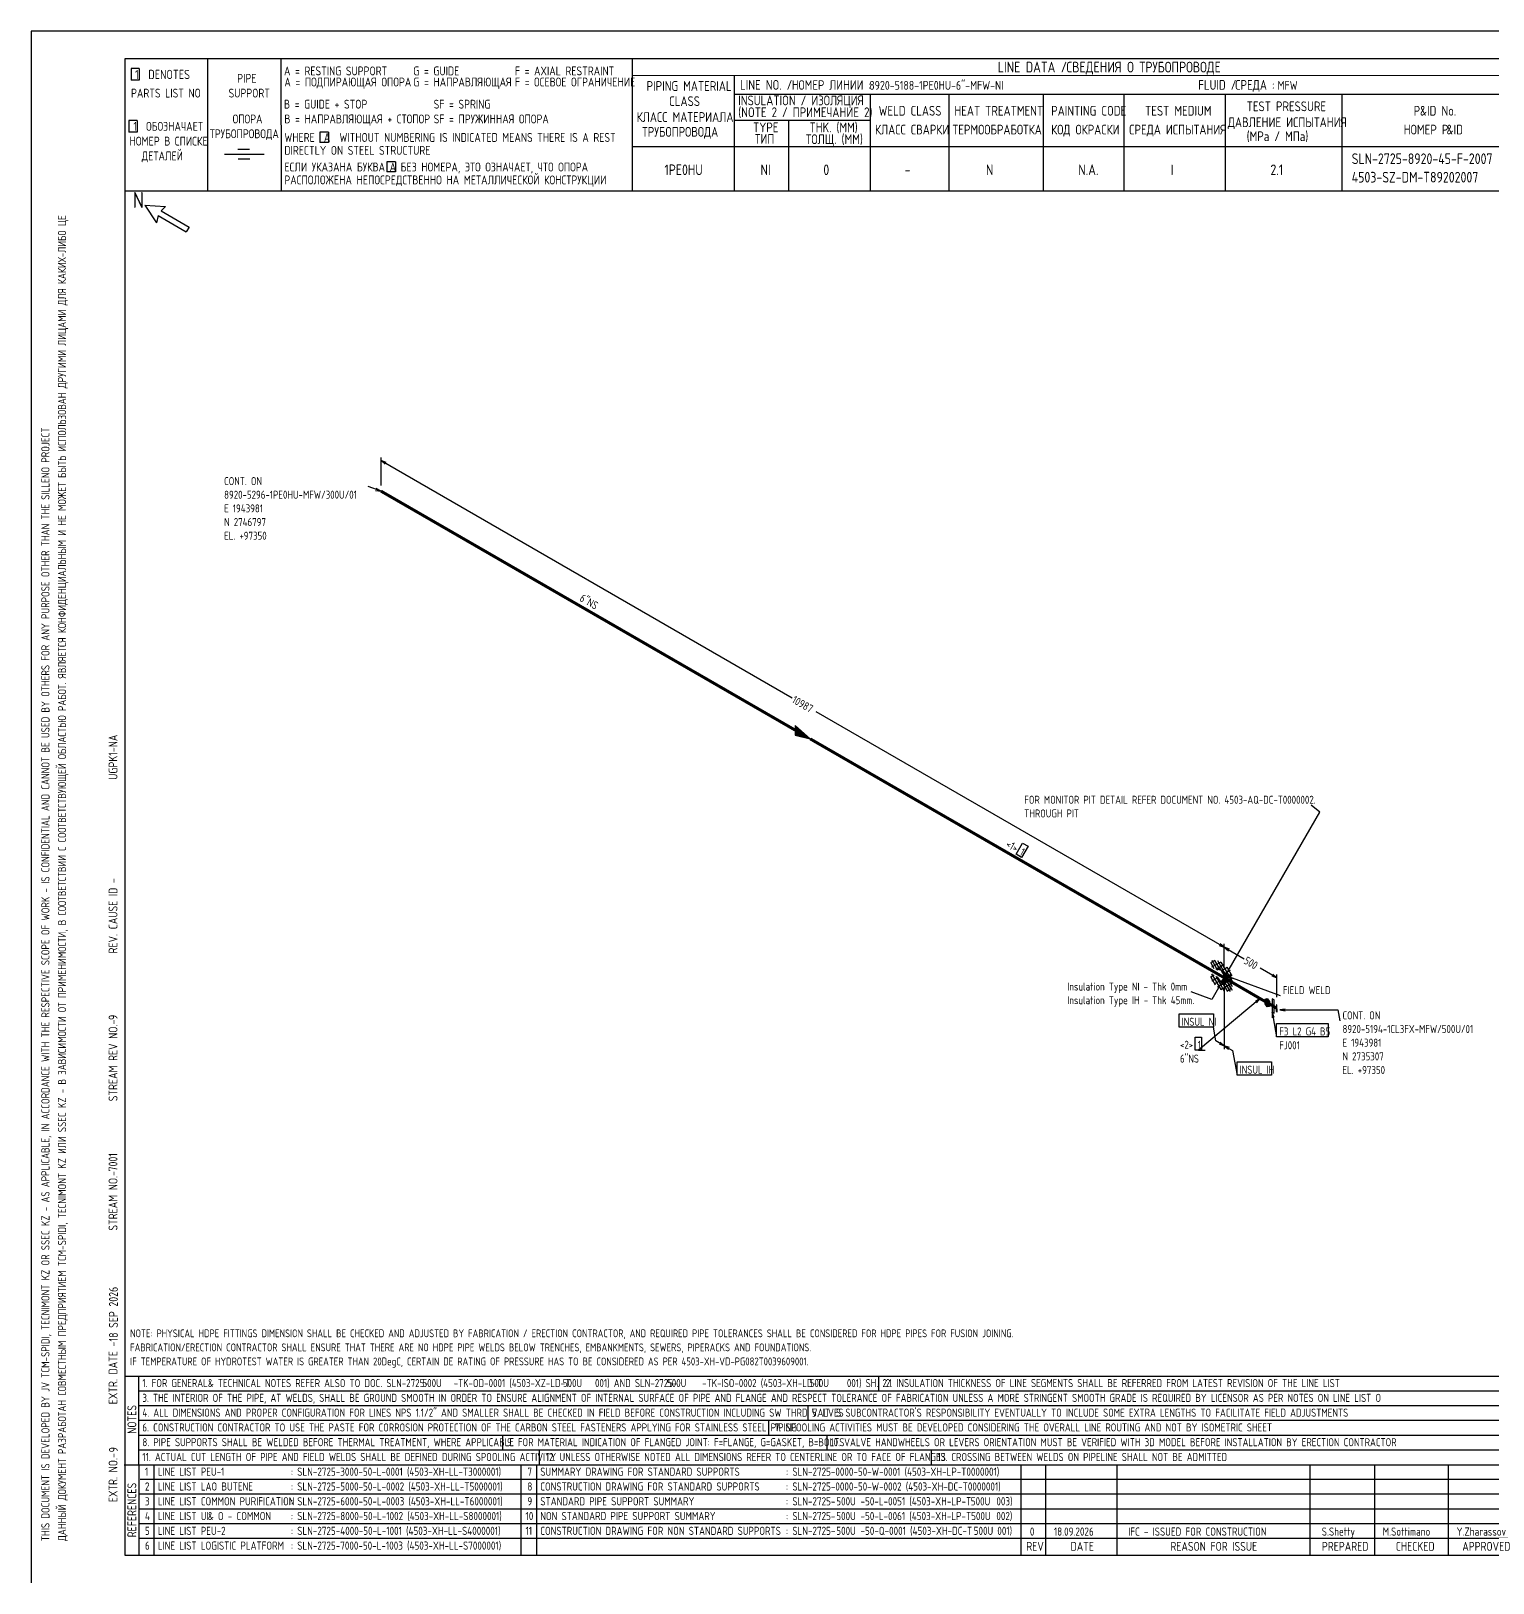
# Model space of a CAD drawing. Extents: x -1005 to 594, y -998 to 420.
# Drawn here: x 0 to 395.7, y 0 to 420 of the extents above; entities that cross this region are included whole.
import ezdxf

# ---------------------------------------------------------------- set-up
doc = ezdxf.new("R2010")
doc.units = 0
doc.styles.add('TTFN17', font='GOST type A')

msp = doc.modelspace()

# ---------------------------------------------------------------- linework, layer by layer
at = {"layer": 'GT_1', "flags": 128}
for points in [[(0, 420), (0, 0)], [(594, 420), (0, 420)], [(589.1, 412.5), (25.4, 412.5)], [(25.4, 412.5), (25.4, 7.5)], [(47.8, 412.5), (47.8, 376.7)], [(67.6, 412.5), (67.7, 376.7)], [(162.7, 412.5), (162.7, 376.7)], [(29.3, 409.9), (27.1, 409.9)], [(27.1, 409.9), (27.1, 406.7)], [(29.3, 409.9), (29.3, 406.7)], [(589.1, 408), (162.7, 407.9)], [(190.3, 407.8), (190.3, 376.7)], [(29.3, 406.7), (27.1, 406.7)], [(190.3, 402.9), (402.7, 402.9)], [(227.1, 402.9), (227.1, 376.7)], [(248.4, 402.9), (248.4, 376.8)], [(273.9, 402.9), (273.9, 376.7)], [(295.8, 402.9), (295.8, 376.7)], [(323.2, 402.9), (323.2, 376.7)], [(354.8, 402.9), (354.8, 376.8)], [(28.7, 395.8), (26.5, 395.8)], [(26.5, 395.8), (26.5, 392.6)], [(28.7, 395.8), (28.7, 392.6)], [(227.1, 395.8), (190.3, 395.8)], [(205, 395.8), (205, 376.7)], [(28.7, 392.6), (26.5, 392.6)], [(80.5, 392.6), (78.2, 392.6)], [(78.2, 392.6), (78.2, 389.8)], [(80.5, 392.6), (80.5, 389.8)], [(63.1, 386.6), (52.4, 386.6)], [(59.1, 387.9), (56, 387.9)], [(80.5, 389.8), (78.2, 389.8)], [(230.2, 388.7), (162.7, 388.7)], [(402.7, 388.7), (226.9, 388.7)], [(59.2, 385.3), (56.1, 385.3)], [(98.6, 384.6), (96.3, 384.6)], [(96.3, 384.6), (96.3, 381.9)], [(98.6, 384.6), (98.6, 381.9)], [(98.6, 381.9), (96.3, 381.9)], [(402.7, 376.7), (25.4, 376.7)], [(30.8, 372.9), (34, 368.1)], [(30.8, 372.9), (36.4, 372.5)], [(34.4, 370.1), (34, 368.1)], [(34.4, 370.1), (42, 365.7)], [(36.4, 372.5), (35.2, 371.3)], [(35.2, 371.3), (42.8, 366.9)], [(42.8, 366.9), (42, 365.7)], [(94.72, 296.98), (94.72, 304.62)], [(96.15, 303.2), (94.72, 303.73), (95.85, 302.75)], [(94.72, 303.73), (206.03, 239.53)], [(94.72, 295.48), (91.2, 296.75)], [(93.22, 295.7), (94.72, 295.48), (93.45, 296.23)], [(322.95, 172.03), (212.47, 235.78)], [(206.78, 230.82), (206.78, 229.47), (210.9, 228.43), (206.78, 232.03), (206.78, 229.62), (210.53, 228.65), (206.78, 231.95), (206.78, 229.85), (210.07, 228.88), (206.78, 231.72), (206.78, 230), (209.7, 229.18), (206.78, 231.57), (206.78, 230.15), (209.32, 229.32), (206.78, 231.43), (206.78, 230.3), (208.88, 229.62), (206.78, 231.28), (206.78, 230.53), (208.57, 229.78), (206.78, 231.05), (206.78, 230.68), (208.12, 230.07), (206.78, 230.9), (206.78, 230.82), (210.9, 228.43)], [(322.95, 163.78), (348.82, 208.62), (346.5, 210.5)], [(268.35, 200.22), (269.85, 199.4), (268.05, 196.32), (266.62, 197.22), (268.35, 200.22)], [(321.52, 172.55), (322.95, 172.03), (321.82, 173)], [(322.95, 166.78), (322.95, 172.93)], [(322.95, 166.78), (322.95, 172.93)], [(320.4, 168.5), (319.2, 167.82)], [(321.98, 168.05), (319.5, 166.62)], [(319.57, 168.57), (321.15, 165.88)], [(320.32, 168.5), (321.82, 165.88)], [(321.15, 168.43), (325.12, 161.45)], [(322.05, 168.05), (325.27, 162.5)], [(324.38, 171.5), (322.95, 172.03), (324.07, 171.05)], [(322.95, 172.03), (328.35, 168.88)], [(319.2, 164.15), (320.48, 161.9)], [(319.27, 167.82), (320.1, 166.32)], [(320.18, 164.45), (319.27, 163.93)], [(319.5, 164.82), (321.98, 160.62)], [(322.95, 167.38), (320.62, 166.03)], [(320.62, 164.22), (322.95, 160.18)], [(321, 164), (321, 164), (321.3, 163.55), (321.68, 163.1), (322.05, 162.88), (322.43, 162.72), (322.73, 162.72), (323.1, 162.88), (323.25, 163.18), (323.32, 163.55), (323.25, 164.07), (323.1, 164.6), (322.73, 165.12), (322.43, 165.5), (322.05, 165.8), (321.68, 166.03), (321.3, 166.03), (320.93, 165.8)], [(321.52, 166.7), (325.12, 160.4)], [(321.52, 162.5), (325.12, 164.6)], [(323.7, 166.55), (322.2, 165.65)], [(322.95, 162.95), (323.7, 162.5), (324.07, 163.18), (323.7, 164.22), (322.95, 164.6), (322.57, 164), (322.95, 162.95)], [(322.57, 164), (323.78, 164)], [(322.65, 163.8), (323.85, 163.8)], [(322.7, 164.2), (323.71, 164.2)], [(322.82, 164.4), (323.35, 164.4)], [(324.52, 165.72), (322.95, 164.82)], [(323.48, 165.2), (322.95, 163.78), (323.93, 164.9)], [(324.75, 164.68), (323.32, 163.85)], [(324.82, 164.15), (323.32, 164.38), (324.6, 163.62)], [(323.32, 164.38), (338.1, 158.97)], [(323.62, 166.7), (324.9, 164.45)], [(337.2, 163.78), (332.62, 166.4)], [(335.77, 164.3), (337.2, 163.78), (336.07, 164.75)], [(337.2, 158.53), (337.2, 164.68)], [(322.95, 163.78), (319.57, 157.93), (313.95, 159.95)], [(321.15, 163.78), (319.57, 162.88)], [(321.75, 162.95), (320.32, 162.12)], [(325.12, 163.55), (321.15, 161.22)], [(322.43, 162.35), (322.95, 163.78), (321.98, 162.65)], [(325.27, 162.43), (322.05, 160.55)], [(322.2, 162.72), (323.7, 160.25)], [(322.72, 163.6), (323.92, 163.6)], [(322.79, 163.4), (324, 163.4)], [(322.86, 163.2), (324.07, 163.2)], [(322.93, 163), (323.98, 163)], [(322.95, 162.72), (324.52, 160.03)], [(322.95, 162.28), (322.95, 144.5)], [(322.95, 162.28), (322.95, 144.5)], [(323.2, 162.8), (323.87, 162.8)], [(323.32, 163.4), (324.75, 160.78)], [(324.9, 160.85), (323.62, 160.1)], [(332.62, 158.15), (315.98, 144.2), (317.77, 144.2)], [(331.65, 157.03), (332.62, 158.15), (331.35, 157.4)], [(335.18, 156.05), (334.57, 155.9), (333.98, 156.72), (333.98, 158), (334.57, 158.15), (335.18, 157.32), (335.18, 156.05)], [(333.98, 158), (334.68, 158)], [(333.98, 157.8), (334.83, 157.8)], [(333.98, 157.6), (334.98, 157.6)], [(333.98, 157.4), (335.12, 157.4)], [(333.98, 157.2), (335.18, 157.2)], [(333.98, 157), (335.18, 157)], [(333.98, 156.8), (335.18, 156.8)], [(334.07, 156.6), (335.18, 156.6)], [(334.21, 156.4), (335.18, 156.4)], [(334.36, 156.2), (335.18, 156.2)], [(337.2, 155.75), (334.57, 157.25)], [(337.2, 155.53), (334.57, 157.03)], [(334.57, 156.88), (337.2, 155.3)], [(335.93, 156.28), (335.93, 154.47), (336.45, 154.18), (336.45, 157.78), (335.93, 158.07), (335.93, 156.28)], [(337.2, 154.47), (337.05, 154.62), (337.2, 156.43), (337.05, 156.5), (337.2, 154.47), (337.2, 156.43)], [(337.05, 156.5), (337.05, 154.62)], [(310.73, 154.03), (320.02, 154.03), (320.02, 150.43), (310.73, 150.43), (310.73, 154.03)], [(336.45, 153.05), (335.93, 154.47), (335.93, 152.97)], [(335.93, 154.47), (337.12, 147.8)], [(337.12, 151.4), (351.07, 151.4), (351.07, 147.8), (337.12, 147.8), (337.12, 151.4)], [(339.45, 155.3), (337.95, 155.07), (339.45, 154.85)], [(337.95, 155.07), (353.7, 155.07), (354.23, 152.15)], [(315.07, 147.72), (316.8, 147.72), (316.8, 144.2), (315.07, 144.2), (315.07, 147.72)], [(320.7, 146.75), (320.02, 150.43)], [(322.95, 145.4), (320.7, 146.75)], [(321.52, 145.93), (322.95, 145.4), (321.82, 146.38)], [(324.38, 144.88), (322.95, 145.4), (324.07, 144.43)], [(322.95, 145.4), (325.2, 144.12)], [(325.2, 144.12), (326.4, 137.45)], [(326.4, 141.05), (335.7, 141.05), (335.7, 137.45), (326.4, 137.45), (326.4, 141.05)], [(25.3, 56), (402.7, 56)], [(29.1, 56), (29.2, 7.5)], [(229.4, 56), (229.4, 52)], [(29.1, 52), (402.7, 52)], [(29.1, 48), (402.7, 48)], [(210.2, 48), (210.2, 44)], [(402.7, 44), (29.1, 44)], [(199.6, 44), (199.6, 40)], [(29.2, 40), (402.7, 40)], [(127.6, 40), (127.6, 36)], [(215.4, 40), (215.4, 36)], [(29.1, 36), (402.7, 36)], [(137.5, 36), (137.5, 32)], [(243.6, 36), (243.6, 32)], [(25.2, 32), (402.7, 32)], [(33.2, 32), (33.2, 7.6)], [(132.6, 32), (132.6, 7.6)], [(136.8, 32), (136.8, 7.6)], [(267.9, 32), (267.9, 7.5)], [(274.6, 32), (274.6, 7.5)], [(293.9, 32), (293.9, 7.5)], [(346.1, 32), (346.1, 7.5)], [(363.6, 32), (363.6, 7.5)], [(383.5, 32), (383.5, 7.5)], [(402.7, 28), (29.5, 28)], [(402.7, 24), (29.1, 24)], [(402.7, 20), (29.1, 20)], [(402.7, 16), (29.1, 16)], [(402.7, 12), (29.2, 12)], [(25.4, 7.5), (589.1, 7.5)], [(0, 0), (0, 0)]]:
    msp.add_lwpolyline(points, dxfattribs=at)
at = {"layer": 'GT_1', "const_width": 0.8, "flags": 128}
for points in [[(94.72, 295.48), (206.78, 230.82)], [(210.9, 228.43), (322.95, 163.78)], [(322.95, 163.78), (334.57, 157.03)]]:
    msp.add_lwpolyline(points, dxfattribs=at)

# ---------------------------------------------------------------- texts
at = {"layer": 'GT_1', "style": 'TTFN17'}
for s, height, p in [('LINE DATA /', 2.8875, (261.63, 408.8)), ('СВЕДЕНИЯ О ТРУБОПРОВОДЕ', 2.8875, (280.23, 408.8)), (' 1  DENOTES', 2.5025, (26.88, 407)), (' PIPE', 2.406, (54.56, 406)), ('A = RESTING SUPPORT', 2.4062, (68.46, 408)), ('A = ПОДПИРАЮЩАЯ ОПОРА', 2.4062, (68.56, 405)), ('G = GUIDE', 2.406, (103.46, 408)), ('G = НАПРАВЛЯЮЩАЯ', 2.4062, (103.46, 405)), ('F = AXIAL RESTRAINT', 2.4062, (130.96, 408)), ('F = ОСЕВОЕ ОГРАНИЧЕНИЕ', 2.4062, (130.96, 405)), ('PARTS LIST NO', 2.4062, (27.06, 402)), ('SUPPORT', 2.406, (53.46, 402)), ('PIPING MATERIAL', 2.6469, (166.6, 403.8)), ('LINE NO. /', 2.647, (191.9, 404.1)), ('НОМЕР ЛИНИИ :', 2.5987, (205.89, 404.1)), ('8920-5188-1PE0HU-6"-MFW-NI', 2.4062, (226.86, 404.1)), ('FLUID /', 2.647, (315.9, 404.1)), ('СРЕДА :', 2.647, (325.9, 404.1)), ('MFW', 2.406, (337.36, 404.1)), ('B = GUIDE + STOP', 2.4062, (68.46, 399)), ('SF = SPRING', 2.4062, (108.96, 399)), ('CLASS', 2.647, (172.7, 399.7)), ('(NOTE 2 / ПРИМЕЧАНИЕ 2)', 2.6469, (191.4, 396.7)), ('INSULATION / ИЗОЛЯЦИЯ', 2.6469, (191.4, 399.9)), ('WELD CLASS', 2.647, (229.4, 397.1)), ('HEAT TREATMENT', 2.6469, (249.9, 397.1)), ('PAINTING CODE', 2.6469, (276.1, 397.1)), ('TEST MEDIUM', 2.6469, (301.5, 397.1)), ('TEST PRESSURE', 2.6469, (329, 398.3)), ('P', 2.65, (374.2, 397.1)), ('&ID No.', 2.647, (375.91, 397.1)), (' 1  ОБОЗНАЧАЕТ', 2.4062, (26.46, 393)), ('ОПОРА', 2.406, (54.56, 395)), ('B = НАПРАВЛЯЮЩАЯ + СТОПОР', 2.4062, (68.56, 395)), ('SF = ПРУЖИННАЯ ОПОРА', 2.4062, (108.96, 395)), ('КЛАСС МАТЕРИАЛА', 2.6469, (163.9, 395.4)), ('TYPE', 2.647, (195.4, 392.6)), ('THK. (MM)', 2.647, (210.7, 392.6)), ('ДАВЛЕНИЕ ИСПЫТАНИЯ', 2.6469, (323.9, 394)), ('НОМЕР В СПИСКЕ', 2.4062, (26.66, 389)), ('ТРУБОПРОВОДА', 2.4062, (48.36, 391)), ('WHERE  A  WITHOUT NUMBERING IS INDICATED MEANS THERE IS A REST', 2.4062, (68.56, 390)), ('ТРУБОПРОВОДА', 2.6469, (165.4, 391.4)), ('ТИП', 2.647, (195.9, 389.5)), ('ТОЛЩ. (ММ)', 2.647, (209.7, 389.4)), ('КЛАСС СВАРКИ', 2.6469, (228.4, 392)), ('ТЕРМООБРАБОТКА', 2.6469, (249.4, 392)), ('КОД ОКРАСКИ', 2.6469, (276.1, 392)), ('СРЕДА ИСПЫТАНИЯ', 2.6469, (297.2, 392)), ('(MPa / МПа)', 2.6469, (329, 390.2)), ('НОМЕР P', 2.647, (371.5, 392)), ('&ID', 2.647, (383.1, 392)), ('ДЕТАЛЕЙ', 2.406, (29.96, 385)), ('DIRECTLY ON STEEL STRUCTURE', 2.4062, (68.56, 386.5)), ('SLN-2725-8920-45-F-2007', 2.8875, (357.43, 384)), ('ЕСЛИ УКАЗАНА БУКВА A БЕЗ НОМЕРА, ЭТО ОЗНАЧАЕТ, ЧТО ОПОРА', 2.4062, (68.56, 382)), ('1PE0HU', 2.888, (171.43, 381)), ('NI', 2.888, (197.43, 381)), ('0', 2.89, (214.43, 381)), ('-', 2.89, (236.43, 381)), ('N', 2.89, (258.43, 381)), ('N.A.', 2.888, (283.43, 381)), ('I', 2.89, (308.43, 381)), ('2.1', 2.888, (335.43, 381)), ('РАСПОЛОЖЕНА НЕПОСРЕДСТВЕННО НА МЕТАЛЛИЧЕСКОЙ КОНСТРУКЦИИ', 2.4062, (68.56, 378.5)), ('4503-SZ-DM-T89202007', 2.8875, (357.43, 379)), ('N', 4.33, (27.55, 372.1)), ('CONT. ON', 2.166, (52.25, 297.12)), ('8920-5296-1PE0HU-MFW/300U/01', 2.1656, (52.25, 293.43)), ('E 1943981', 2.166, (52.25, 289.73)), ('N 2746797', 2.166, (52.25, 286.03)), ('EL. +97350', 2.166, (52.25, 282.33)), ('FOR MONITOR PIT DETAIL REFER DOCUMENT NO. 4503-AQ-DC-T0000002.', 2.1656, (268.81, 210.88)), ('THROUGH PIT', 2.1656, (268.81, 207.18)), ('Insulation Type NI - Thk 0mm', 2.1656, (280.44, 160.32)), ('FIELD WELD', 2.166, (338.8, 159.35)), ('Insulation Type IH - Thk 45mm.', 2.1656, (280.44, 156.63)), ('INSUL NI', 2.166, (311.42, 150.8)), ('CONT. ON', 2.166, (354.93, 152.53)), ('F3 L2 G4 B5', 2.1656, (337.82, 148.18)), ('8920-5194-1CL3FX-MFW/500U/01', 2.1656, (354.93, 148.83)), ('E 1943981', 2.166, (354.93, 145.13)), ('<2>', 2.166, (310.95, 144.57)), ('6"NS', 2.166, (310.95, 140.82)), ('1', 2.17, (315.77, 144.57)), ('FJ001', 2.166, (337.82, 144.43)), ('N 2735307', 2.166, (354.93, 141.43)), ('INSUL IH', 2.166, (327.1, 137.82)), ('EL. +97350', 2.166, (354.93, 137.74)), ('NOTE: PHYSICAL HDPE FITTINGS DIMENSION SHALL BE CHECKED AND ADJUSTED BY FABRICATION / ERECTION CONTRACTOR, AND REQUIRED PIPE TOLERANCES SHALL BE CONSIDERED FOR HDPE PIPES FOR FUSION JOINING.', 2.1175, (26.82, 66.5)), ('FABRICATION/ERECTION CONTRACTOR SHALL ENSURE THAT THERE ARE NO HDPE PIPE WELDS BELOW TRENCHES, EMBANKMENTS, SEWERS, PIPERACKS AND FOUNDATIONS.', 2.1175, (26.82, 62.7)), ('IF TEMPERATURE OF HYDROTEST WATER IS GREATER THAN 20DegC, CERTAIN DE RATING OF PRESSURE HAS TO BE CONSIDERED AS PER 4503-XH-VD-PG082T0039609001.', 2.1175, (26.82, 58.9)), ('1. FOR GENERAL', 2.1849, (30.13, 53)), ('& TECHNICAL NOTES REFER ALSO TO DOC. SLN-2725-      -TK-OD-0001 (4503-XZ-LD-T      001) AND SLN-2725-      -TK-ISO-0002 (4503-XH-LD-T      001) SH. 2.1', 2.18487, (47.87, 53)), ('500U', 2.185, (105.93, 53)), ('500U', 2.185, (143.93, 53)), ('500U', 2.185, (172.13, 53)), ('500U', 2.185, (210.73, 53)), ('2. INSULATION THICKNESS OF LINE SEGMENTS SHALL BE REFERRED FROM LATEST REVISION OF THE LINE LIST', 2.1849, (231.33, 53)), ('3. THE INTERIOR OF THE PIPE, AT WELDS, SHALL BE GROUND SMOOTH IN ORDER TO ENSURE ALIGNMENT OF INTERNAL SURFACE OF PIPE AND FLANGE AND RESPECT TOLERANCE OF FABRICATION UNLESS A MORE STRINGENT SMOOTH GRADE IS REQUIRED BY LICENSOR AS PER NOTES ON LINE LIST O', 2.18487, (30.13, 49)), ('4. ALL DIMENSIONS AND PROPER CONFIGURATION FOR LINES NPS 1.1/2" AND SMALLER SHALL BE CHECKED IN FIELD BEFORE CONSTRUCTION INCLUDING SW THRD VALVES', 2.18487, (30.13, 45)), ("5. IT IS SUBCONTRACTOR'S RESPONSIBILITY EVENTUALLY TO INCLUDE SOME EXTRA LENGTHS TO FACILITATE FIELD ADJUSTMENTS", 2.18487, (211.33, 45)), ('6. CONSTRUCTION CONTRACTOR TO USE THE PASTE FOR CORROSION PROTECTION OF THE CARBON STEEL FASTENERS APPLYING FOR STAINLESS STEEL PIPING', 2.18487, (30.13, 41)), ('7. SPOOLING ACTIVITIES MUST BE DEVELOPED CONSIDERING THE OVERALL LINE ROUTING AND NOT BY ISOMETRIC SHEET', 2.18487, (201.33, 41)), ('8. PIPE SUPPORTS SHALL BE WELDED BEFORE THERMAL TREATMENT, WHERE APPLICABLE', 2.1849, (30.13, 37)), ('9. FOR MATERIAL INDICATION OF FLANGED JOINT: F=FLANGE, G=GASKET, B=BOLTS', 2.1849, (128.83, 37)), ('10. VALVE HANDWHEELS OR LEVERS ORIENTATION MUST BE VERIFIED WITH 3D MODEL BEFORE INSTALLATION BY ERECTION CONTRACTOR', 2.18487, (216.33, 37)), ('11. ACTUAL CUT LENGTH OF PIPE AND FIELD WELDS SHALL BE DEFINED DURING SPOOLING ACTIVITY', 2.1849, (30.13, 33)), ('12. UNLESS OTHERWISE NOTED ALL DIMENSIONS REFER TO CENTERLINE OR TO FACE OF FLANGES', 2.1849, (139.33, 33)), ('13. CROSSING BETWEEN WELDS ON PIPELINE SHALL NOT BE ADMITTED', 2.1849, (245.33, 33)), ('1', 2.21, (30.83, 29)), ('LINE LIST PEU-1', 2.2138, (34.33, 29)), (': SLN-2725-3000-50-L-0001 (4503-XH-LL-T3000001)', 2.2138, (70.33, 29)), ('7', 2.21, (134.33, 29)), ('SUMMARY DRAWING FOR STANDARD SUPPORTS', 2.2138, (137.83, 29)), (': SLN-2725-0000-50-W-0001 (4503-XH-LP-T0000001)', 2.2138, (204.33, 29)), ('2', 2.21, (30.83, 25)), ('LINE LIST LAO BUTENE', 2.2138, (34.33, 25)), (': SLN-2725-5000-50-L-0002 (4503-XH-LL-T5000001)', 2.2138, (70.33, 25)), ('8', 2.21, (134.33, 25)), ('CONSTRUCTION DRAWING FOR STANDARD SUPPORTS', 2.2138, (137.83, 25)), (': SLN-2725-0000-50-W-0002 (4503-XH-DC-T0000001)', 2.2138, (204.33, 25)), ('3', 2.21, (30.83, 21)), ('LINE LIST COMMON PURIFICATION', 2.2138, (34.33, 21)), (': SLN-2725-6000-50-L-0003 (4503-XH-LL-T6000001)', 2.2138, (70.33, 21)), ('9', 2.21, (134.33, 21)), ('STANDARD PIPE SUPPORT SUMMARY', 2.2138, (137.83, 21)), (': SLN-2725-      -50-L-0051 (4503-XH-LP-T      003)', 2.2138, (204.33, 21)), ('500U', 2.214, (217.93, 21)), ('500U', 2.214, (254.33, 21)), ('4', 2.21, (30.83, 17)), ('LINE LIST UI', 2.2138, (34.33, 17)), ('& O - COMMON', 2.2138, (47.85, 17)), (': SLN-2725-8000-50-L-1002 (4503-XH-LL-S8000001)', 2.2138, (70.33, 17)), ('10', 2.214, (133.83, 17)), ('NON STANDARD PIPE SUPPORT SUMMARY', 2.2138, (137.83, 17)), (': SLN-2725-      -50-L-0061 (4503-XH-LP-T      002)', 2.2138, (204.33, 17)), ('500U', 2.214, (217.93, 17)), ('500U', 2.214, (254.43, 17)), ('5', 2.21, (30.83, 13)), ('LINE LIST PEU-2', 2.2138, (34.33, 13)), (': SLN-2725-4000-50-L-1001 (4503-XH-LL-S4000001)', 2.2138, (70.33, 13)), ('11', 2.214, (133.83, 13)), ('CONSTRUCTION DRAWING FOR NON STANDARD SUPPORTS', 2.2138, (137.83, 13)), (': SLN-2725-      -50-Q-0001 (4503-XH-DC-T      001)', 2.2138, (204.33, 13)), ('500U', 2.214, (217.93, 13)), ('500U', 2.214, (255.13, 13)), ('0', 2.21, (270.33, 12.8)), ('18.09.2026', 2.214, (276.83, 12.8)), ('IFC - ISSUED FOR CONSTRUCTION', 2.2138, (296.93, 12.8)), ('S.Shetty', 2.214, (349.33, 12.8)), ('M.Sottimano', 2.2138, (365.83, 12.8)), ('Y.Zharassov', 2.2138, (385.83, 12.8)), ('6', 2.21, (30.83, 9)), ('LINE LIST LOGISTIC PLATFORM', 2.2138, (34.33, 9)), (': SLN-2725-7000-50-L-1003 (4503-XH-LL-S7000001)', 2.2138, (70.33, 9)), ('REV', 2.406, (269.36, 8.7)), ('DATE', 2.406, (281.36, 8.7)), ('REASON FOR ISSUE', 2.4062, (308.36, 8.7)), ('PREPARED', 2.406, (349.36, 8.7)), ('CHECKED', 2.406, (369.36, 8.7)), ('APPROVED', 2.406, (387.36, 8.7))]:
    msp.add_text(s, height=height, dxfattribs=at).set_placement(p)
for s, height, rotation, p in [('ДАННЫЙ ДОКУМЕНТ РАЗРАБОТАН СОВМЕСТНЫМ ПРЕДПРИЯТИЕМ TCM-SPIDI, TECNIMONT KZ ИЛИ SSEC KZ - В ЗАВИСИМОСТИ ОТ ПРИМЕНИМОСТИ, В СООТВЕТСТВИИ С СООТВЕТСТВУЮЩЕЙ ОБЛАСТЬЮ РАБОТ. ЯВЛЯЕТСЯ КОНФИДЕНЦИАЛЬНЫМ И НЕ МОЖЕТ БЫТЬ ИСПОЛЬЗОВАН ДРУГИМИ ЛИЦАМИ ДЛЯ КАКИХ-ЛИБО ЦЕ', 2.21375, 90, (9.5, 11.33)), ('THIS DOCUMENT IS DEVELOPED BY JV TCM-SPIDI, TECNIMONT KZ OR SSEC KZ - AS APPLICABLE, IN ACCORDANCE WITH THE RESPECTIVE SCOPE OF WORK - IS CONFIDENTIAL AND CANNOT BE USED BY OTHERS FOR ANY PURPOSE OTHER THAN THE SILLENO PROJECT', 2.21375, 90, (5, 11.33)), ('6"NS', 2.166, -30, (148.25, 265.89)), ('10987', 2.166, -30, (205.73, 238.37)), ('UGPK1-NA', 2.406, 90, (23.4, 217.36)), ('<1>', 2.166, -30, (263.59, 199.32)), ('1', 2.17, -30, (267.37, 197.14)), ('REV. CAUSE ID -', 2.4062, 90, (23.4, 170.36)), ('500', 2.166, -30, (328.04, 167.78)), ('9', 2.41, 90, (23.4, 152.36)), ('STREAM REV NO.-', 2.4062, 90, (23.4, 130.36)), ('7001', 2.406, 90, (23.4, 111.36)), ('STREAM NO.-', 2.4062, 90, (23.4, 95.36)), ('18 SEP 2026', 2.4062, 90, (23.5, 65.36)), ('EXTR. DATE -', 2.4062, 90, (23.4, 48.36)), ('NOTES', 2.406, 90, (28.5, 40.36)), ('EXTR. NO.-', 2.406, 90, (23.4, 21.86)), ('9', 2.41, 90, (23.5, 35.36)), ('REFERENCES', 2.406, 90, (28.5, 12.36))]:
    msp.add_text(s, height=height, rotation=rotation, dxfattribs=at).set_placement(p)

doc.saveas('drawing.dxf')
